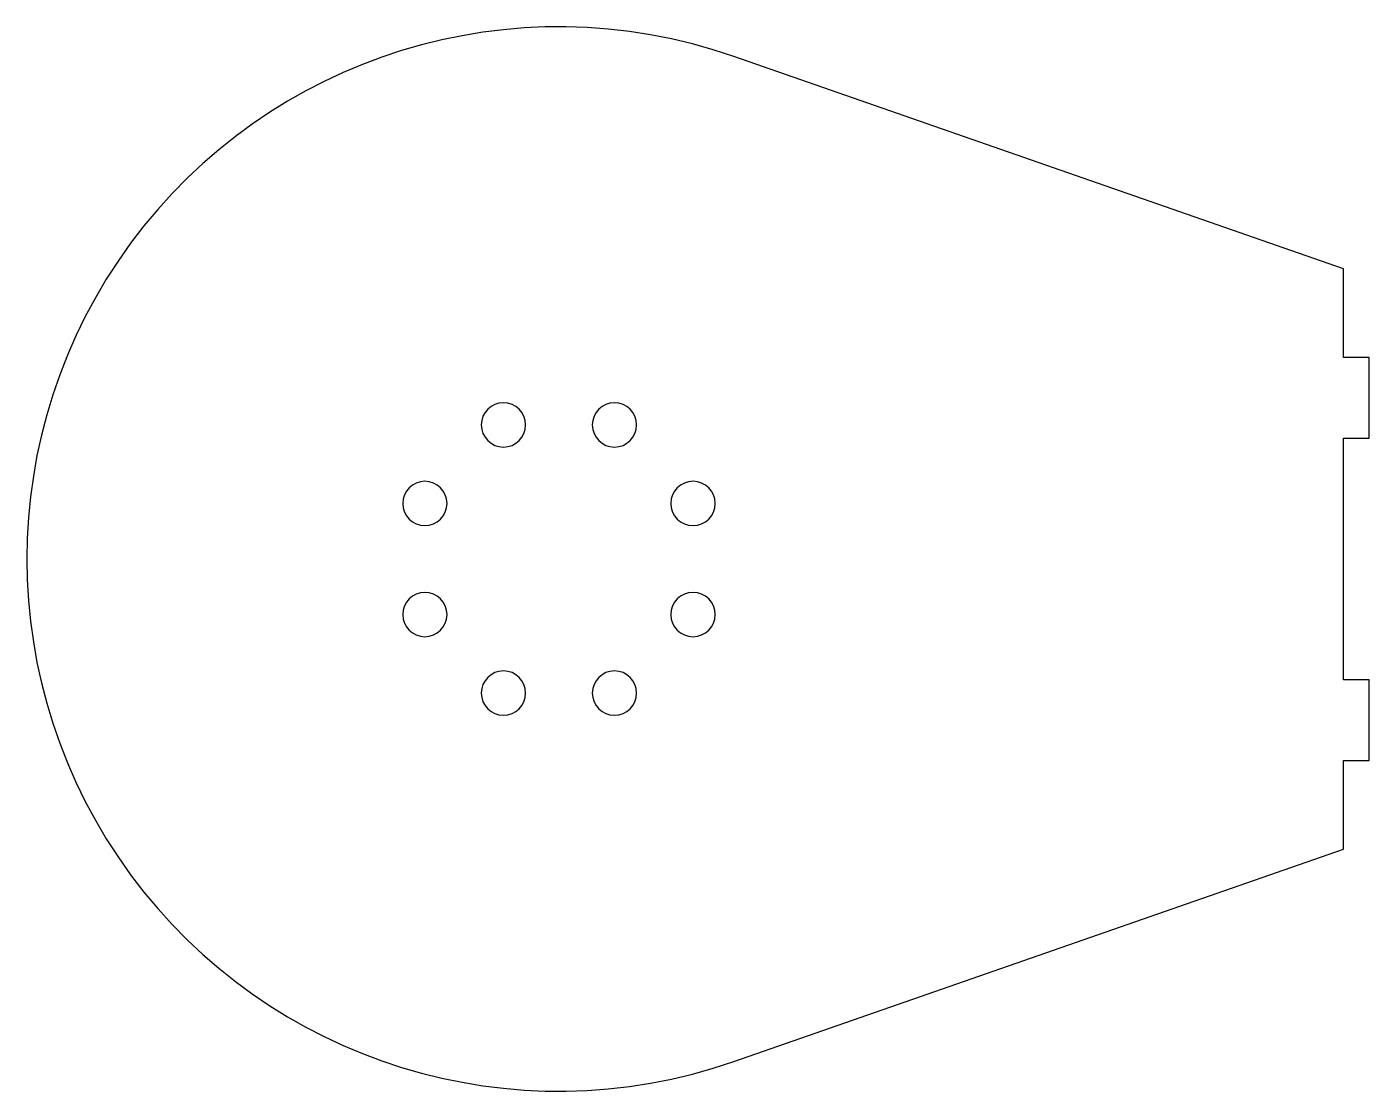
# Model space of a CAD drawing. Header units: millimetres. Extents: x 0 to 166, y 0 to 132.
import ezdxf

# ---------------------------------------------------------------- set-up
doc = ezdxf.new("R2010")
doc.units = ezdxf.units.MM

msp = doc.modelspace()

# ---------------------------------------------------------------- linework, layer by layer
at = {"layer": 'CUT'}
for p, q in [((163.325, 102), (87.7017, 128.3301)), ((163.325, 91), (163.325, 102)), ((166.5, 91), (163.325, 91)), ((166.5, 81), (166.5, 91)), ((163.325, 51), (163.325, 81)), ((163.325, 81), (166.5, 81)), ((166.5, 51), (163.325, 51)), ((166.5, 41), (166.5, 51)), ((163.325, 30), (163.325, 41)), ((163.325, 41), (166.5, 41)), ((87.7017, 3.6699), (163.325, 30))]:
    msp.add_line(p, q, dxfattribs=at)
for centre, radius, start, end in [((66, 66), 66, 70.8032, 289.1968), ((59.1117, 82.6298), 2.75, 0, 180), ((72.8883, 82.6298), 2.75, 0, 180), ((59.1117, 82.6298), 2.75, 180, 0), ((72.8883, 82.6298), 2.75, 180, 0), ((49.3702, 72.8883), 2.75, 0, 180), ((82.6298, 72.8883), 2.75, 0, 180), ((49.3702, 72.8883), 2.75, 180, 0), ((82.6298, 72.8883), 2.75, 180, 0), ((49.3702, 59.1117), 2.75, 0, 180), ((82.6298, 59.1117), 2.75, 0, 180), ((49.3702, 59.1117), 2.75, 180, 0), ((82.6298, 59.1117), 2.75, 180, 0), ((59.1117, 49.3702), 2.75, 0, 180), ((72.8883, 49.3702), 2.75, 0, 180), ((59.1117, 49.3702), 2.75, 180, 0), ((72.8883, 49.3702), 2.75, 180, 0)]:
    msp.add_arc(centre, radius, start, end, dxfattribs=at)

doc.saveas('drawing.dxf')
